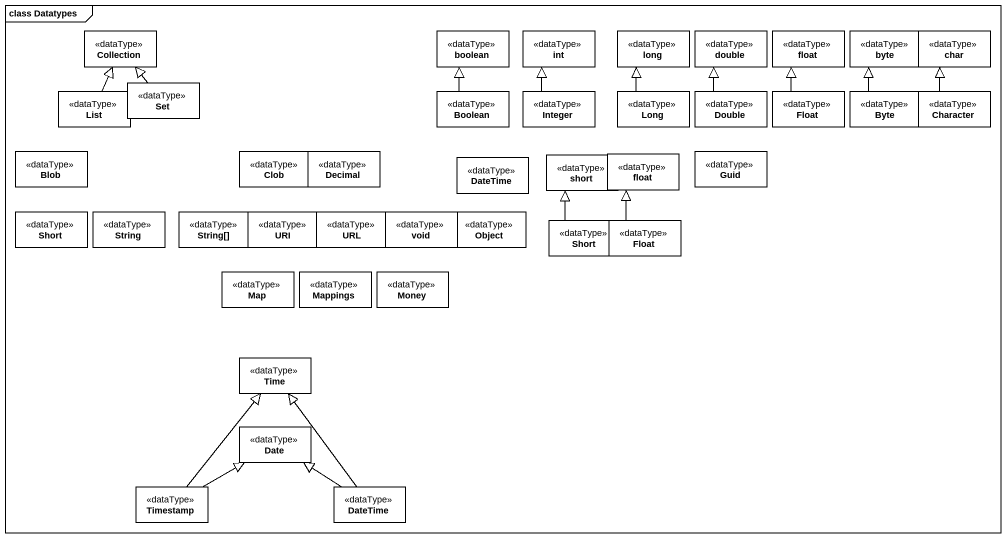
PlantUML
@startuml
mainframe class Datatypes
hide circle
hide empty members
class Collection <<dataType>>
class boolean <<dataType>>
class int <<dataType>>
class long <<dataType>>
class double <<dataType>>
class float <<dataType>>
class byte <<dataType>>
class char <<dataType>>
class List <<dataType>>
class "Set" as Set_ <<dataType>>
class Boolean <<dataType>>
class Integer <<dataType>>
class Long <<dataType>>
class Double <<dataType>>
class Float <<dataType>>
class Byte <<dataType>>
class Character <<dataType>>
class Blob <<dataType>>
class Clob <<dataType>>
class Decimal <<dataType>>
class DateTime <<dataType>>
class short <<dataType>>
class "float" as float_2 <<dataType>>
class Guid <<dataType>>
class Short <<dataType>>
class String <<dataType>>
class "String[]" as String_2 <<dataType>>
class URI <<dataType>>
class URL <<dataType>>
class void <<dataType>>
class "Object" as Object_ <<dataType>>
class "Short" as Short_2 <<dataType>>
class "Float" as Float_2 <<dataType>>
class "Map" as Map_ <<dataType>>
class Mappings <<dataType>>
class Money <<dataType>>
class Time <<dataType>>
class Date <<dataType>>
class Timestamp <<dataType>>
class "DateTime" as DateTime_2 <<dataType>>
List -up-|> Collection
Set_ -up-|> Collection
Boolean -up-|> boolean
Integer -up-|> int
Long -up-|> long
Double -up-|> double
Float -up-|> float
Byte -up-|> byte
Character -up-|> char
Short_2 -up-|> short
Float_2 -up-|> float_2
Timestamp -up-|> Time
Timestamp -right-|> Date
DateTime_2 -up-|> Time
DateTime_2 -up-|> Date
@enduml
